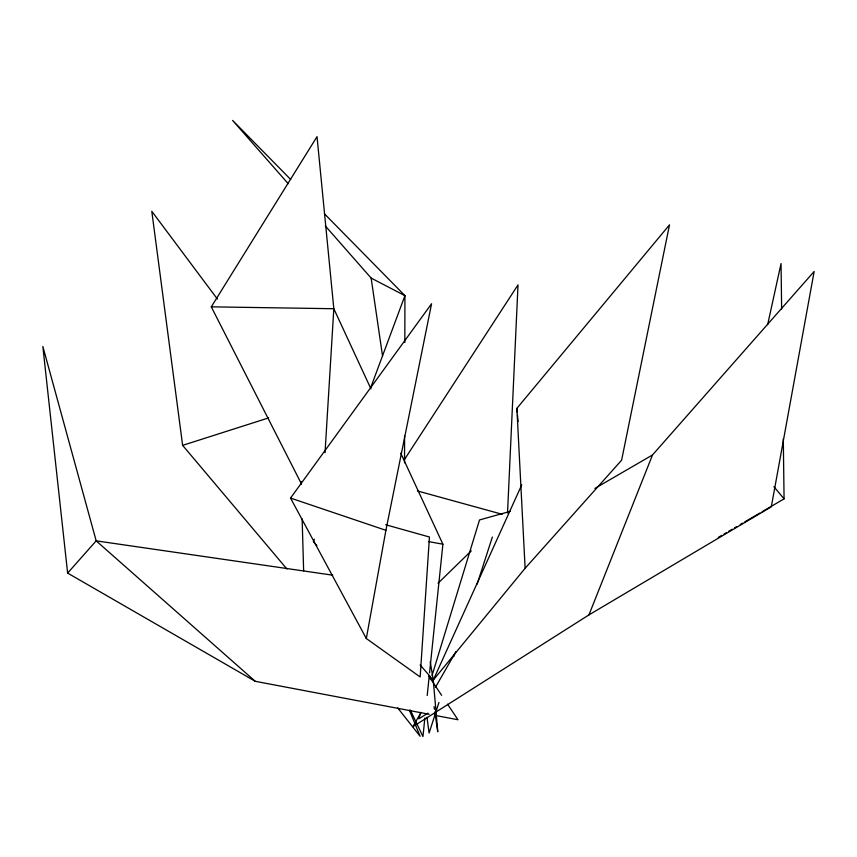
<?xml version="1.0" encoding="UTF-8"?>
<svg xmlns="http://www.w3.org/2000/svg" width="857" height="857" viewBox="0 0 857 857"><rect width="100%" height="100%" fill="white"/><g stroke="black" fill="none" stroke-linecap="round" stroke-linejoin="round"><path stroke-width="1.29" d="M404.536 462.823L404.6 436.084M404.825 342.468L404.933 295.665L324.396 213.768M507.526 513.054L518.014 284.899L404.408 459.62M325.039 452.635L333.823 308.724L317.026 136.638L211.283 306.838L301.45 483.905M424.868 717.995L422.951 736.57L410.321 710.035M427.215 695.445L429.271 675.541M429.55 672.895L442.898 544.206L400.733 453.171M366.314 638.519L385.907 530.312L431.574 303.742L290.534 498.078L366.314 638.519L420.166 676.966L429.443 537.007L385.714 524.752M767.647 324.707L781.048 263.538L781.638 308.991M420.787 712.403L418.848 718.777L427.932 713.153M432.067 675.445L479.524 519.942L510.418 511.318M438.955 702.483L429.1 733.035L426.979 717.266M453.749 656.666L454.564 654.116M477.167 584.11L492.368 537.007M314.315 539.149L313.394 541.645L316.886 545.684M370.545 388.06L404.933 295.665L371.145 278.097L325.264 225.884M588.952 614.898L652.498 454.981L814.15 271.465L771.311 506.798L588.952 614.898L412.838 726.715L420.134 713.999M434.842 711.931L437.766 731.771L433.256 680.094L521.731 484.891M435.388 687.41L455.945 651.566M420.134 664.936L433.256 680.094L525.127 568.277L621.614 460.188L669.499 224.845L516.878 408.361L525.127 568.277M429.186 714.277L255.225 681.294L67.628 573.087L96.177 540.853L332.698 575.176M438.023 583.242L471.286 550.869M718.327 537.382L721.787 535.357M724.09 533.997L726.393 532.647M728.707 531.297L732.167 529.272M734.47 527.923L736.774 526.573M740.234 524.548L742.548 523.188M744.851 521.838L759.848 513.054M762.152 511.704L784.069 498.87L783.298 438.698M594.887 488.415L652.498 454.981M217.367 299.039L151.785 211.272L182.637 445.361L268.616 417.905M211.283 306.838L333.823 308.724L370.931 388.842M428.457 541.57L442.898 544.206M434.413 715.274L457.959 719.741L447.558 704.186M417.402 490.932L502.256 514.307M290.534 498.078L385.907 530.312M255.225 681.294L96.177 540.853L42.85 346.507L67.628 573.087M290.684 179.477L232.622 120.43L288.209 183.698M182.637 445.361L286.934 569.027M773.903 486.68L784.069 498.87M397.755 707.968L420.112 736.281L409.432 710.282M429.003 676.419L441.623 695.306M430.225 661.733L433.256 680.094M371.145 278.097L382.565 356.148M429.582 676.216L429.968 678.862M434.06 706.639L434.445 709.285M516.878 408.361L517.232 412.346M517.467 414.992L518.067 421.623M301.064 481.516L301.139 484.173M302.135 518.828L303.635 570.805"/></g></svg>
